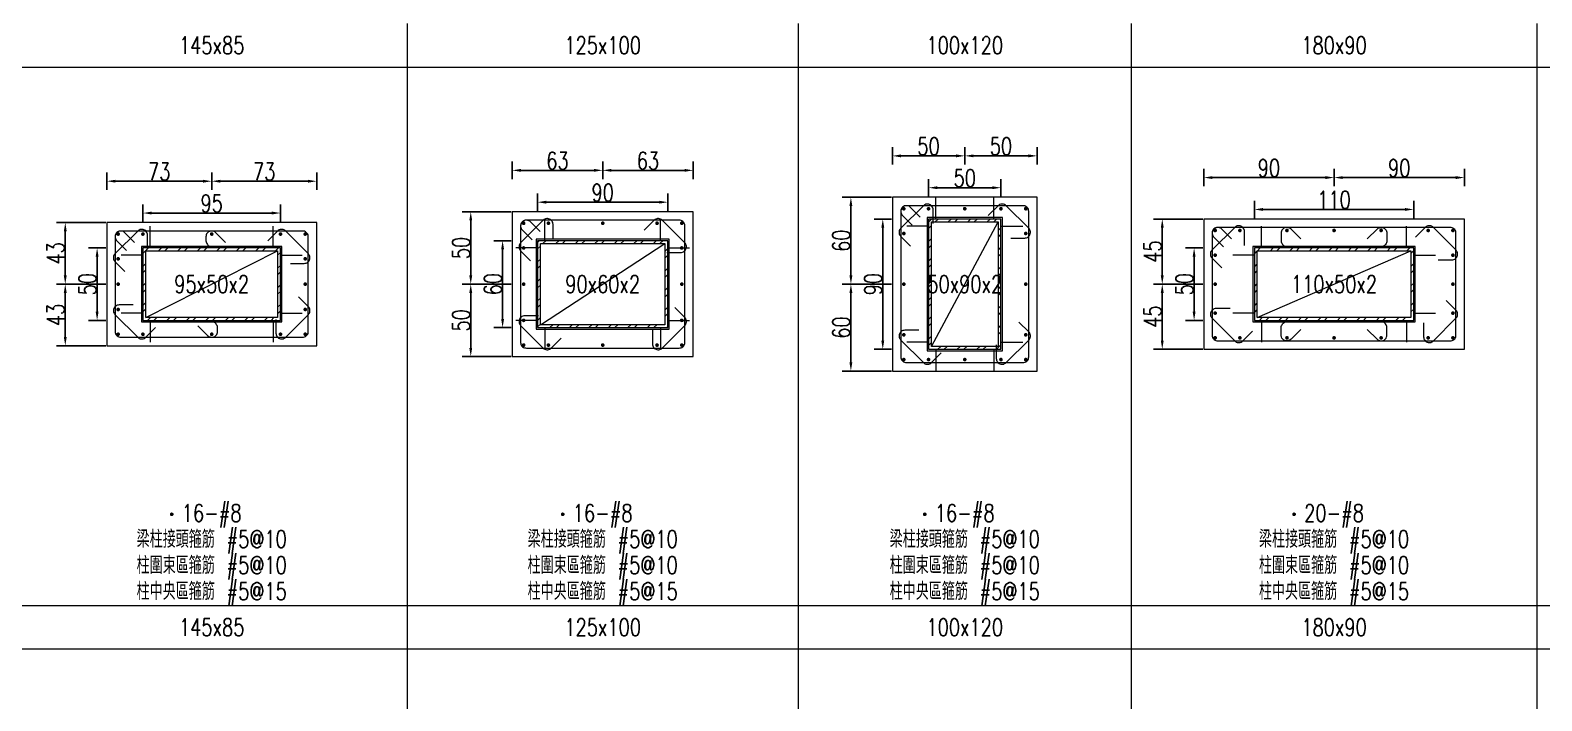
# Model space of a CAD drawing. Header units: millimetres. Extents: x 0 to 3905, y 0 to 8880.
# Drawn here: x 920 to 1963, y 3984 to 4447 of the extents above; entities that cross this region are included whole.
import ezdxf
from ezdxf.enums import TextEntityAlignment as Align

# ---------------------------------------------------------------- set-up
doc = ezdxf.new("R2010")
doc.units = ezdxf.units.MM
doc.layers.get('DEFPOINTS').update_dxf_attribs({"color": 3})
for name, color, linetype in [('Hatch線', 6, 'Continuous'), ('主筋斷面', 2, 'Continuous'), ('文字-主筋根數', 7, 'Continuous'), ('文字-剪力筋 中央區', 7, 'Continuous'), ('文字-剪力筋-BC', 7, 'Continuous'), ('文字-剪力筋-圍束區', 7, 'Continuous'), ('文字-斷面尺寸', 7, 'Continuous'), ('文字-輔助字', 7, 'Continuous'), ('柱斷面線', 4, 'Continuous'), ('標註字', 4, 'Continuous'), ('箍筋線', 1, 'Continuous'), ('網格線', 7, 'Continuous'), ('鋼柱', 11, 'Continuous')]:
    doc.layers.add(name, color=color, linetype=linetype)
doc.styles.add('note', font='txt.shx', dxfattribs={"width": 0.75, "height": 12})
doc.styles.add('txt', font='txt.shx', dxfattribs={"height": 0.2, "bigfont": 'chineset.shx'})
doc.dimstyles.new('RCAD_DIM', dxfattribs={"dimtxt": 12, "dimasz": 6, "dimexe": 6, "dimexo": 0.625, "dimtad": 1, "dimdec": 0, "dimdsep": 46, "dimtxsty": 'note', "dimcen": 2.5, "dimclrd": 256, "dimclre": 256, "dimclrt": 256, "dimadec": 0, "dimazin": 0, "dimtfac": 1, "dimtmove": 0, "dimatfit": 3, "dimfxl": 0, "dimtolj": 1, "dimarcsym": 0})

# ---------------------------------------------------------------- blocks, each defined once
blk = doc.blocks.new('*D606')
at = {"layer": 'DEFPOINTS', "color": 0}
for p in [(1092.5, 4321.125), (997.5, 4314.5), (1092.5, 4314.5)]:
    blk.add_point(p, dxfattribs=at)
at = {"layer": '標註字', "lineweight": -2}
for p, q in [((997.5, 4315.125), (997.5, 4327.125)), ((1003.5, 4321.125), (1086.5, 4321.125)), ((1092.5, 4315.125), (1092.5, 4327.125))]:
    blk.add_line(p, q, dxfattribs=at)
at = {"layer": '標註字'}
for points in [[(1003.5, 4322.125), (1003.5, 4320.125), (997.5, 4321.125)], [(1086.5, 4320.125), (1086.5, 4322.125), (1092.5, 4321.125)]]:
    blk.add_solid(points, dxfattribs=at)
at = {"layer": '標註字', "insert": (1045, 4327.75), "char_height": 12, "attachment_point": 5, "style": 'note'}
blk.add_mtext('\\A1;95', dxfattribs=at)
blk = doc.blocks.new('*D607')
at = {"layer": 'DEFPOINTS', "color": 0}
for p in [(965.875, 4297), (972.5, 4297), (972.5, 4247)]:
    blk.add_point(p, dxfattribs=at)
at = {"layer": '標註字', "lineweight": -2}
for p, q in [((971.875, 4297), (959.875, 4297)), ((965.875, 4253), (965.875, 4291)), ((971.875, 4247), (959.875, 4247))]:
    blk.add_line(p, q, dxfattribs=at)
at = {"layer": '標註字'}
for points in [[(966.875, 4291), (964.875, 4291), (965.875, 4297)], [(964.875, 4253), (966.875, 4253), (965.875, 4247)]]:
    blk.add_solid(points, dxfattribs=at)
at = {"layer": '標註字', "insert": (959.25, 4272), "char_height": 12, "attachment_point": 5, "rotation": 90, "style": 'note'}
blk.add_mtext('\\A1;50', dxfattribs=at)
blk = doc.blocks.new('*D608')
at = {"layer": 'DEFPOINTS', "color": 0}
for p in [(1045, 4343.125), (972.5, 4336.5), (1045, 4336.5)]:
    blk.add_point(p, dxfattribs=at)
at = {"layer": '標註字', "lineweight": -2}
for p, q in [((972.5, 4337.125), (972.5, 4349.125)), ((978.5, 4343.125), (1039, 4343.125)), ((1045, 4337.125), (1045, 4349.125))]:
    blk.add_line(p, q, dxfattribs=at)
at = {"layer": '標註字'}
for points in [[(978.5, 4344.125), (978.5, 4342.125), (972.5, 4343.125)], [(1039, 4342.125), (1039, 4344.125), (1045, 4343.125)]]:
    blk.add_solid(points, dxfattribs=at)
at = {"layer": '標註字', "insert": (1008.75, 4349.75), "char_height": 12, "attachment_point": 5, "style": 'note'}
blk.add_mtext('\\A1;73', dxfattribs=at)
blk = doc.blocks.new('*D609')
at = {"layer": 'DEFPOINTS', "color": 0}
for p in [(1117.5, 4343.125), (1045, 4336.5), (1117.5, 4336.5)]:
    blk.add_point(p, dxfattribs=at)
at = {"layer": '標註字', "lineweight": -2}
for p, q in [((1045, 4337.125), (1045, 4349.125)), ((1051, 4343.125), (1111.5, 4343.125)), ((1117.5, 4337.125), (1117.5, 4349.125))]:
    blk.add_line(p, q, dxfattribs=at)
at = {"layer": '標註字'}
for points in [[(1051, 4344.125), (1051, 4342.125), (1045, 4343.125)], [(1111.5, 4342.125), (1111.5, 4344.125), (1117.5, 4343.125)]]:
    blk.add_solid(points, dxfattribs=at)
at = {"layer": '標註字', "insert": (1081.25, 4349.75), "char_height": 12, "attachment_point": 5, "style": 'note'}
blk.add_mtext('\\A1;73', dxfattribs=at)
blk = doc.blocks.new('*D610')
at = {"layer": 'DEFPOINTS', "color": 0}
for p in [(943.875, 4272), (972.5, 4272), (972.5, 4229.5)]:
    blk.add_point(p, dxfattribs=at)
at = {"layer": '標註字', "lineweight": -2}
for p, q in [((971.875, 4272), (937.875, 4272)), ((943.875, 4235.5), (943.875, 4266)), ((971.875, 4229.5), (937.875, 4229.5))]:
    blk.add_line(p, q, dxfattribs=at)
at = {"layer": '標註字'}
for points in [[(944.875, 4266), (942.875, 4266), (943.875, 4272)], [(942.875, 4235.5), (944.875, 4235.5), (943.875, 4229.5)]]:
    blk.add_solid(points, dxfattribs=at)
at = {"layer": '標註字', "insert": (937.25, 4250.75), "char_height": 12, "attachment_point": 5, "rotation": 90, "style": 'note'}
blk.add_mtext('\\A1;43', dxfattribs=at)
blk = doc.blocks.new('*D611')
at = {"layer": 'DEFPOINTS', "color": 0}
for p in [(943.875, 4314.5), (972.5, 4314.5), (972.5, 4272)]:
    blk.add_point(p, dxfattribs=at)
at = {"layer": '標註字', "lineweight": -2}
for p, q in [((971.875, 4314.5), (937.875, 4314.5)), ((943.875, 4278), (943.875, 4308.5)), ((971.875, 4272), (937.875, 4272))]:
    blk.add_line(p, q, dxfattribs=at)
at = {"layer": '標註字'}
for points in [[(944.875, 4308.5), (942.875, 4308.5), (943.875, 4314.5)], [(942.875, 4278), (944.875, 4278), (943.875, 4272)]]:
    blk.add_solid(points, dxfattribs=at)
at = {"layer": '標註字', "insert": (937.25, 4293.25), "char_height": 12, "attachment_point": 5, "rotation": 90, "style": 'note'}
blk.add_mtext('\\A1;43', dxfattribs=at)
blk = doc.blocks.new('Circle_Filled')
at = {"const_width": 0.5}
blk.add_lwpolyline([(-0.25, 0, 1), (0.25, 0, 1)], format="xyb", close=True, dxfattribs=at)
blk = doc.blocks.new('*D738')
at = {"layer": 'DEFPOINTS', "color": 0}
for p in [(1270, 4322), (1360, 4328.625), (1360, 4322)]:
    blk.add_point(p, dxfattribs=at)
at = {"layer": '標註字', "lineweight": -2}
for p, q in [((1270, 4322.625), (1270, 4334.625)), ((1360, 4322.625), (1360, 4334.625)), ((1276, 4328.625), (1354, 4328.625))]:
    blk.add_line(p, q, dxfattribs=at)
at = {"layer": '標註字'}
for points in [[(1276, 4329.625), (1276, 4327.625), (1270, 4328.625)], [(1354, 4327.625), (1354, 4329.625), (1360, 4328.625)]]:
    blk.add_solid(points, dxfattribs=at)
at = {"layer": '標註字', "insert": (1315, 4335.25), "char_height": 12, "attachment_point": 5, "style": 'note'}
blk.add_mtext('\\A1;90', dxfattribs=at)
blk = doc.blocks.new('*D739')
at = {"layer": 'DEFPOINTS', "color": 0}
for p in [(1245.875, 4302), (1252.5, 4302), (1252.5, 4242)]:
    blk.add_point(p, dxfattribs=at)
at = {"layer": '標註字', "lineweight": -2}
for p, q in [((1251.875, 4302), (1239.875, 4302)), ((1245.875, 4248), (1245.875, 4296)), ((1251.875, 4242), (1239.875, 4242))]:
    blk.add_line(p, q, dxfattribs=at)
at = {"layer": '標註字'}
for points in [[(1246.875, 4296), (1244.875, 4296), (1245.875, 4302)], [(1244.875, 4248), (1246.875, 4248), (1245.875, 4242)]]:
    blk.add_solid(points, dxfattribs=at)
at = {"layer": '標註字', "insert": (1239.25, 4272), "char_height": 12, "attachment_point": 5, "rotation": 90, "style": 'note'}
blk.add_mtext('\\A1;60', dxfattribs=at)
blk = doc.blocks.new('*D740')
at = {"layer": 'DEFPOINTS', "color": 0}
for p in [(1252.5, 4344), (1315, 4350.625), (1315, 4344)]:
    blk.add_point(p, dxfattribs=at)
at = {"layer": '標註字', "lineweight": -2}
for p, q in [((1252.5, 4344.625), (1252.5, 4356.625)), ((1315, 4344.625), (1315, 4356.625)), ((1258.5, 4350.625), (1309, 4350.625))]:
    blk.add_line(p, q, dxfattribs=at)
at = {"layer": '標註字'}
for points in [[(1258.5, 4351.625), (1258.5, 4349.625), (1252.5, 4350.625)], [(1309, 4349.625), (1309, 4351.625), (1315, 4350.625)]]:
    blk.add_solid(points, dxfattribs=at)
at = {"layer": '標註字', "insert": (1283.75, 4357.25), "char_height": 12, "attachment_point": 5, "style": 'note'}
blk.add_mtext('\\A1;63', dxfattribs=at)
blk = doc.blocks.new('*D741')
at = {"layer": 'DEFPOINTS', "color": 0}
for p in [(1315, 4344), (1377.5, 4350.625), (1377.5, 4344)]:
    blk.add_point(p, dxfattribs=at)
at = {"layer": '標註字', "lineweight": -2}
for p, q in [((1315, 4344.625), (1315, 4356.625)), ((1377.5, 4344.625), (1377.5, 4356.625)), ((1321, 4350.625), (1371.5, 4350.625))]:
    blk.add_line(p, q, dxfattribs=at)
at = {"layer": '標註字'}
for points in [[(1321, 4351.625), (1321, 4349.625), (1315, 4350.625)], [(1371.5, 4349.625), (1371.5, 4351.625), (1377.5, 4350.625)]]:
    blk.add_solid(points, dxfattribs=at)
at = {"layer": '標註字', "insert": (1346.25, 4357.25), "char_height": 12, "attachment_point": 5, "style": 'note'}
blk.add_mtext('\\A1;63', dxfattribs=at)
blk = doc.blocks.new('*D742')
at = {"layer": 'DEFPOINTS', "color": 0}
for p in [(1223.875, 4272), (1252.5, 4272), (1252.5, 4222)]:
    blk.add_point(p, dxfattribs=at)
at = {"layer": '標註字', "lineweight": -2}
for p, q in [((1251.875, 4272), (1217.875, 4272)), ((1223.875, 4228), (1223.875, 4266)), ((1251.875, 4222), (1217.875, 4222))]:
    blk.add_line(p, q, dxfattribs=at)
at = {"layer": '標註字'}
for points in [[(1224.875, 4266), (1222.875, 4266), (1223.875, 4272)], [(1222.875, 4228), (1224.875, 4228), (1223.875, 4222)]]:
    blk.add_solid(points, dxfattribs=at)
at = {"layer": '標註字', "insert": (1217.25, 4247), "char_height": 12, "attachment_point": 5, "rotation": 90, "style": 'note'}
blk.add_mtext('\\A1;50', dxfattribs=at)
blk = doc.blocks.new('*D743')
at = {"layer": 'DEFPOINTS', "color": 0}
for p in [(1223.875, 4322), (1252.5, 4322), (1252.5, 4272)]:
    blk.add_point(p, dxfattribs=at)
at = {"layer": '標註字', "lineweight": -2}
for p, q in [((1251.875, 4322), (1217.875, 4322)), ((1223.875, 4278), (1223.875, 4316)), ((1251.875, 4272), (1217.875, 4272))]:
    blk.add_line(p, q, dxfattribs=at)
at = {"layer": '標註字'}
for points in [[(1224.875, 4316), (1222.875, 4316), (1223.875, 4322)], [(1222.875, 4278), (1224.875, 4278), (1223.875, 4272)]]:
    blk.add_solid(points, dxfattribs=at)
at = {"layer": '標註字', "insert": (1217.25, 4297), "char_height": 12, "attachment_point": 5, "rotation": 90, "style": 'note'}
blk.add_mtext('\\A1;50', dxfattribs=at)
blk = doc.blocks.new('*D870')
at = {"layer": 'DEFPOINTS', "color": 0}
for p in [(1540, 4332), (1590, 4338.625), (1590, 4332)]:
    blk.add_point(p, dxfattribs=at)
at = {"layer": '標註字', "lineweight": -2}
for p, q in [((1540, 4332.625), (1540, 4344.625)), ((1590, 4332.625), (1590, 4344.625)), ((1546, 4338.625), (1584, 4338.625))]:
    blk.add_line(p, q, dxfattribs=at)
at = {"layer": '標註字'}
for points in [[(1546, 4339.625), (1546, 4337.625), (1540, 4338.625)], [(1584, 4337.625), (1584, 4339.625), (1590, 4338.625)]]:
    blk.add_solid(points, dxfattribs=at)
at = {"layer": '標註字', "insert": (1565, 4345.25), "char_height": 12, "attachment_point": 5, "style": 'note'}
blk.add_mtext('\\A1;50', dxfattribs=at)
blk = doc.blocks.new('*D871')
at = {"layer": 'DEFPOINTS', "color": 0}
for p in [(1508.375, 4317), (1515, 4317), (1515, 4227)]:
    blk.add_point(p, dxfattribs=at)
at = {"layer": '標註字', "lineweight": -2}
for p, q in [((1514.375, 4317), (1502.375, 4317)), ((1508.375, 4233), (1508.375, 4311)), ((1514.375, 4227), (1502.375, 4227))]:
    blk.add_line(p, q, dxfattribs=at)
at = {"layer": '標註字'}
for points in [[(1509.375, 4311), (1507.375, 4311), (1508.375, 4317)], [(1507.375, 4233), (1509.375, 4233), (1508.375, 4227)]]:
    blk.add_solid(points, dxfattribs=at)
at = {"layer": '標註字', "insert": (1501.75, 4272), "char_height": 12, "attachment_point": 5, "rotation": 90, "style": 'note'}
blk.add_mtext('\\A1;90', dxfattribs=at)
blk = doc.blocks.new('*D872')
at = {"layer": 'DEFPOINTS', "color": 0}
for p in [(1515, 4354), (1565, 4360.625), (1565, 4354)]:
    blk.add_point(p, dxfattribs=at)
at = {"layer": '標註字', "lineweight": -2}
for p, q in [((1515, 4354.625), (1515, 4366.625)), ((1565, 4354.625), (1565, 4366.625)), ((1521, 4360.625), (1559, 4360.625))]:
    blk.add_line(p, q, dxfattribs=at)
at = {"layer": '標註字'}
for points in [[(1521, 4361.625), (1521, 4359.625), (1515, 4360.625)], [(1559, 4359.625), (1559, 4361.625), (1565, 4360.625)]]:
    blk.add_solid(points, dxfattribs=at)
at = {"layer": '標註字', "insert": (1540, 4367.25), "char_height": 12, "attachment_point": 5, "style": 'note'}
blk.add_mtext('\\A1;50', dxfattribs=at)
blk = doc.blocks.new('*D873')
at = {"layer": 'DEFPOINTS', "color": 0}
for p in [(1565, 4354), (1615, 4360.625), (1615, 4354)]:
    blk.add_point(p, dxfattribs=at)
at = {"layer": '標註字', "lineweight": -2}
for p, q in [((1565, 4354.625), (1565, 4366.625)), ((1615, 4354.625), (1615, 4366.625)), ((1571, 4360.625), (1609, 4360.625))]:
    blk.add_line(p, q, dxfattribs=at)
at = {"layer": '標註字'}
for points in [[(1571, 4361.625), (1571, 4359.625), (1565, 4360.625)], [(1609, 4359.625), (1609, 4361.625), (1615, 4360.625)]]:
    blk.add_solid(points, dxfattribs=at)
at = {"layer": '標註字', "insert": (1590, 4367.25), "char_height": 12, "attachment_point": 5, "style": 'note'}
blk.add_mtext('\\A1;50', dxfattribs=at)
blk = doc.blocks.new('*D874')
at = {"layer": 'DEFPOINTS', "color": 0}
for p in [(1486.375, 4272), (1515, 4272), (1515, 4212)]:
    blk.add_point(p, dxfattribs=at)
at = {"layer": '標註字', "lineweight": -2}
for p, q in [((1514.375, 4272), (1480.375, 4272)), ((1486.375, 4218), (1486.375, 4266)), ((1514.375, 4212), (1480.375, 4212))]:
    blk.add_line(p, q, dxfattribs=at)
at = {"layer": '標註字'}
for points in [[(1487.375, 4266), (1485.375, 4266), (1486.375, 4272)], [(1485.375, 4218), (1487.375, 4218), (1486.375, 4212)]]:
    blk.add_solid(points, dxfattribs=at)
at = {"layer": '標註字', "insert": (1479.75, 4242), "char_height": 12, "attachment_point": 5, "rotation": 90, "style": 'note'}
blk.add_mtext('\\A1;60', dxfattribs=at)
blk = doc.blocks.new('*D875')
at = {"layer": 'DEFPOINTS', "color": 0}
for p in [(1486.375, 4332), (1515, 4332), (1515, 4272)]:
    blk.add_point(p, dxfattribs=at)
at = {"layer": '標註字', "lineweight": -2}
for p, q in [((1514.375, 4332), (1480.375, 4332)), ((1486.375, 4278), (1486.375, 4326)), ((1514.375, 4272), (1480.375, 4272))]:
    blk.add_line(p, q, dxfattribs=at)
at = {"layer": '標註字'}
for points in [[(1487.375, 4326), (1485.375, 4326), (1486.375, 4332)], [(1485.375, 4278), (1487.375, 4278), (1486.375, 4272)]]:
    blk.add_solid(points, dxfattribs=at)
at = {"layer": '標註字', "insert": (1479.75, 4302), "char_height": 12, "attachment_point": 5, "rotation": 90, "style": 'note'}
blk.add_mtext('\\A1;60', dxfattribs=at)
blk = doc.blocks.new('*D1002')
at = {"layer": 'DEFPOINTS', "color": 0}
for p in [(1875, 4323.625), (1765, 4317), (1875, 4317)]:
    blk.add_point(p, dxfattribs=at)
at = {"layer": '標註字', "lineweight": -2}
for p, q in [((1765, 4317.625), (1765, 4329.625)), ((1771, 4323.625), (1869, 4323.625)), ((1875, 4317.625), (1875, 4329.625))]:
    blk.add_line(p, q, dxfattribs=at)
at = {"layer": '標註字'}
for points in [[(1771, 4324.625), (1771, 4322.625), (1765, 4323.625)], [(1869, 4322.625), (1869, 4324.625), (1875, 4323.625)]]:
    blk.add_solid(points, dxfattribs=at)
at = {"layer": '標註字', "insert": (1820, 4330.25), "char_height": 12, "attachment_point": 5, "style": 'note'}
blk.add_mtext('\\A1;110', dxfattribs=at)
blk = doc.blocks.new('*D1003')
at = {"layer": 'DEFPOINTS', "color": 0}
for p in [(1723.375, 4297), (1730, 4297), (1730, 4247)]:
    blk.add_point(p, dxfattribs=at)
at = {"layer": '標註字', "lineweight": -2}
for p, q in [((1729.375, 4297), (1717.375, 4297)), ((1723.375, 4253), (1723.375, 4291)), ((1729.375, 4247), (1717.375, 4247))]:
    blk.add_line(p, q, dxfattribs=at)
at = {"layer": '標註字'}
for points in [[(1724.375, 4291), (1722.375, 4291), (1723.375, 4297)], [(1722.375, 4253), (1724.375, 4253), (1723.375, 4247)]]:
    blk.add_solid(points, dxfattribs=at)
at = {"layer": '標註字', "insert": (1716.75, 4272), "char_height": 12, "attachment_point": 5, "rotation": 90, "style": 'note'}
blk.add_mtext('\\A1;50', dxfattribs=at)
blk = doc.blocks.new('*D1004')
at = {"layer": 'DEFPOINTS', "color": 0}
for p in [(1820, 4345.625), (1730, 4339), (1820, 4339)]:
    blk.add_point(p, dxfattribs=at)
at = {"layer": '標註字', "lineweight": -2}
for p, q in [((1730, 4339.625), (1730, 4351.625)), ((1736, 4345.625), (1814, 4345.625)), ((1820, 4339.625), (1820, 4351.625))]:
    blk.add_line(p, q, dxfattribs=at)
at = {"layer": '標註字'}
for points in [[(1736, 4346.625), (1736, 4344.625), (1730, 4345.625)], [(1814, 4344.625), (1814, 4346.625), (1820, 4345.625)]]:
    blk.add_solid(points, dxfattribs=at)
at = {"layer": '標註字', "insert": (1775, 4352.25), "char_height": 12, "attachment_point": 5, "style": 'note'}
blk.add_mtext('\\A1;90', dxfattribs=at)
blk = doc.blocks.new('*D1005')
at = {"layer": 'DEFPOINTS', "color": 0}
for p in [(1910, 4345.625), (1820, 4339), (1910, 4339)]:
    blk.add_point(p, dxfattribs=at)
at = {"layer": '標註字', "lineweight": -2}
for p, q in [((1820, 4339.625), (1820, 4351.625)), ((1826, 4345.625), (1904, 4345.625)), ((1910, 4339.625), (1910, 4351.625))]:
    blk.add_line(p, q, dxfattribs=at)
at = {"layer": '標註字'}
for points in [[(1826, 4346.625), (1826, 4344.625), (1820, 4345.625)], [(1904, 4344.625), (1904, 4346.625), (1910, 4345.625)]]:
    blk.add_solid(points, dxfattribs=at)
at = {"layer": '標註字', "insert": (1865, 4352.25), "char_height": 12, "attachment_point": 5, "style": 'note'}
blk.add_mtext('\\A1;90', dxfattribs=at)
blk = doc.blocks.new('*D1006')
at = {"layer": 'DEFPOINTS', "color": 0}
for p in [(1701.375, 4272), (1730, 4272), (1730, 4227)]:
    blk.add_point(p, dxfattribs=at)
at = {"layer": '標註字', "lineweight": -2}
for p, q in [((1729.375, 4272), (1695.375, 4272)), ((1701.375, 4233), (1701.375, 4266)), ((1729.375, 4227), (1695.375, 4227))]:
    blk.add_line(p, q, dxfattribs=at)
at = {"layer": '標註字'}
for points in [[(1702.375, 4266), (1700.375, 4266), (1701.375, 4272)], [(1700.375, 4233), (1702.375, 4233), (1701.375, 4227)]]:
    blk.add_solid(points, dxfattribs=at)
at = {"layer": '標註字', "insert": (1694.75, 4249.5), "char_height": 12, "attachment_point": 5, "rotation": 90, "style": 'note'}
blk.add_mtext('\\A1;45', dxfattribs=at)
blk = doc.blocks.new('*D1007')
at = {"layer": 'DEFPOINTS', "color": 0}
for p in [(1701.375, 4317), (1730, 4317), (1730, 4272)]:
    blk.add_point(p, dxfattribs=at)
at = {"layer": '標註字', "lineweight": -2}
for p, q in [((1729.375, 4317), (1695.375, 4317)), ((1701.375, 4278), (1701.375, 4311)), ((1729.375, 4272), (1695.375, 4272))]:
    blk.add_line(p, q, dxfattribs=at)
at = {"layer": '標註字'}
for points in [[(1702.375, 4311), (1700.375, 4311), (1701.375, 4317)], [(1700.375, 4278), (1702.375, 4278), (1701.375, 4272)]]:
    blk.add_solid(points, dxfattribs=at)
at = {"layer": '標註字', "insert": (1694.75, 4294.5), "char_height": 12, "attachment_point": 5, "rotation": 90, "style": 'note'}
blk.add_mtext('\\A1;45', dxfattribs=at)

msp = doc.modelspace()

# ---------------------------------------------------------------- hatches: boundary and pattern name
at = {"layer": 'Hatch線'}
h = msp.add_hatch(dxfattribs=at)
h.set_pattern_fill('ANSI32', color=256, style=0)
h.paths.add_polyline_path([(1540, 4227), (1590, 4227), (1590, 4317), (1540, 4317)], flags=17)
h.paths.add_polyline_path([(1542, 4229), (1542, 4315), (1588, 4315), (1588, 4229)])
h = msp.add_hatch(dxfattribs=at)
h.set_pattern_fill('ANSI32', color=256, style=0)
h.paths.add_polyline_path([(1270, 4242), (1360, 4242), (1360, 4302), (1270, 4302)], flags=17)
h.paths.add_polyline_path([(1272, 4244), (1272, 4300), (1358, 4300), (1358, 4244)])
h = msp.add_hatch(dxfattribs=at)
h.set_pattern_fill('ANSI32', color=256, style=0)
h.paths.add_polyline_path([(997.5, 4247), (1092.5, 4247), (1092.5, 4297), (997.5, 4297)], flags=17)
h.paths.add_polyline_path([(999.5, 4249), (999.5, 4295), (1090.5, 4295), (1090.5, 4249)])
h = msp.add_hatch(dxfattribs=at)
h.set_pattern_fill('ANSI32', color=256, style=0)
h.paths.add_polyline_path([(1765, 4247), (1875, 4247), (1875, 4297), (1765, 4297)], flags=17)
h.paths.add_polyline_path([(1767, 4249), (1767, 4295), (1873, 4295), (1873, 4249)])

# ---------------------------------------------------------------- linework, layer by layer
at = {"layer": 'DEFPOINTS', "lineweight": 5}
for points in [[(1545, 4317), (1545, 4332)], [(1585, 4317), (1585, 4332)], [(1002.5, 4297), (1002.5, 4312)], [(1087.5, 4297), (1087.5, 4312)], [(1275, 4302), (1275, 4317)], [(1355, 4302), (1355, 4317)], [(1540, 4312), (1525, 4312)], [(1540, 4226), (1591, 4226), (1591, 4318), (1539, 4318), (1539, 4226), (1540, 4226)], [(1542, 4229), (1588, 4315)], [(1590, 4312), (1605, 4312)], [(1770, 4297), (1770, 4312)], [(1870, 4297), (1870, 4312)], [(1270, 4241), (1361, 4241), (1361, 4303), (1269, 4303), (1269, 4241), (1270, 4241)], [(997.5, 4292), (982.5, 4292)], [(997.5, 4246), (1093.5, 4246), (1093.5, 4298), (996.5, 4298), (996.5, 4246), (997.5, 4246)], [(999.5, 4249), (1090.5, 4295)], [(1092.5, 4292), (1107.5, 4292)], [(1270, 4297), (1255, 4297)], [(1272, 4244), (1358, 4300)], [(1360, 4297), (1375, 4297)], [(1765, 4292), (1750, 4292)], [(1765, 4246), (1876, 4246), (1876, 4298), (1764, 4298), (1764, 4246), (1765, 4246)], [(1767, 4249), (1873, 4295)], [(1875, 4292), (1890, 4292)], [(997.5, 4252), (982.5, 4252)], [(1092.5, 4252), (1107.5, 4252)], [(1765, 4252), (1750, 4252)], [(1875, 4252), (1890, 4252)], [(1002.5, 4247), (1002.5, 4232)], [(1087.5, 4247), (1087.5, 4232)], [(1270, 4247), (1255, 4247)], [(1275, 4242), (1275, 4227)], [(1355, 4242), (1355, 4227)], [(1360, 4247), (1375, 4247)], [(1770, 4247), (1770, 4232)], [(1870, 4247), (1870, 4232)], [(1540, 4232), (1525, 4232)], [(1590, 4232), (1605, 4232)], [(1545, 4227), (1545, 4212)], [(1585, 4227), (1585, 4212)]]:
    msp.add_lwpolyline(points, dxfattribs=at)
at = {"layer": '柱斷面線', "lineweight": 5}
for points in [[(1515, 4212), (1615, 4212), (1615, 4332), (1515, 4332), (1515, 4212)], [(1252.5, 4222), (1377.5, 4222), (1377.5, 4322), (1252.5, 4322), (1252.5, 4222)], [(972.5, 4229.5), (1117.5, 4229.5), (1117.5, 4314.5), (972.5, 4314.5), (972.5, 4229.5)], [(1730, 4227), (1910, 4227), (1910, 4317), (1730, 4317), (1730, 4227)]]:
    msp.add_lwpolyline(points, dxfattribs=at)
at = {"layer": '箍筋線', "lineweight": 5}
for points in [[(1543.2, 4313.8), (1543.2, 4323.4), (1543.1, 4324), (1543, 4324.7), (1542.7, 4325.3), (1542.3, 4325.8), (1541.9, 4326.3), (1541.3, 4326.7), (1540.7, 4327), (1540.1, 4327.2), (1539.4, 4327.3), (1538.8, 4327.3), (1538.1, 4327.2), (1537.5, 4326.9), (1536.9, 4326.6), (1536.4, 4326.2), (1520.8, 4310.6), (1520.4, 4310.1), (1520, 4309.5), (1519.8, 4308.8), (1519.7, 4308.1), (1519.7, 4307.4), (1519.8, 4306.8), (1520, 4306.1), (1520.4, 4305.5), (1520.8, 4305), (1527.6, 4298.2)], [(1534.3, 4318.3), (1527.6, 4325), (1527.1, 4325.5), (1526.5, 4325.8), (1525.9, 4326), (1525.2, 4326.2), (1524.5, 4326.2), (1523.9, 4326.1), (1523.2, 4325.9), (1522.7, 4325.6), (1522.1, 4325.2), (1521.7, 4324.7), (1521.3, 4324.2), (1521, 4323.5), (1520.9, 4322.9), (1520.8, 4322.2), (1520.8, 4221.8), (1520.9, 4221.1), (1521, 4220.4), (1521.3, 4219.8), (1521.7, 4219.2), (1522.2, 4218.7), (1522.8, 4218.3), (1523.4, 4218), (1524.1, 4217.9), (1524.8, 4217.8), (1605.2, 4217.8), (1605.9, 4217.9), (1606.6, 4218), (1607.2, 4218.3), (1607.8, 4218.7), (1608.3, 4219.2), (1608.7, 4219.8), (1609, 4220.4), (1609.1, 4221.1), (1609.2, 4221.8), (1609.2, 4322.2), (1609.1, 4322.9), (1609, 4323.6), (1608.7, 4324.2), (1608.3, 4324.8), (1607.8, 4325.3), (1607.2, 4325.7), (1606.6, 4326), (1605.9, 4326.1), (1605.2, 4326.2), (1524.8, 4326.2), (1524.1, 4326.1), (1523.5, 4326), (1522.8, 4325.7), (1522.3, 4325.3), (1521.8, 4324.9), (1521.4, 4324.3), (1521.1, 4323.8), (1520.9, 4323.1), (1520.8, 4322.5), (1520.8, 4321.8), (1521, 4321.1), (1521.2, 4320.5), (1521.5, 4319.9), (1522, 4319.4), (1528.7, 4312.7)], [(1596.8, 4303.8), (1606.4, 4303.8), (1607, 4303.9), (1607.7, 4304), (1608.3, 4304.3), (1608.8, 4304.7), (1609.3, 4305.1), (1609.7, 4305.7), (1610, 4306.3), (1610.2, 4306.9), (1610.3, 4307.6), (1610.3, 4308.2), (1610.2, 4308.9), (1609.9, 4309.5), (1609.6, 4310.1), (1609.2, 4310.6), (1593.6, 4326.2), (1593.1, 4326.6), (1592.5, 4327), (1591.8, 4327.2), (1591.1, 4327.3), (1590.4, 4327.3), (1589.8, 4327.2), (1589.1, 4327), (1588.5, 4326.6), (1588, 4326.2), (1581.2, 4319.4)], [(1280.7, 4303.8), (1280.7, 4313.4), (1280.6, 4314), (1280.5, 4314.7), (1280.2, 4315.3), (1279.8, 4315.8), (1279.4, 4316.3), (1278.8, 4316.7), (1278.2, 4317), (1277.6, 4317.2), (1276.9, 4317.3), (1276.3, 4317.3), (1275.6, 4317.2), (1275, 4316.9), (1274.4, 4316.6), (1273.9, 4316.2), (1258.3, 4300.6), (1257.9, 4300.1), (1257.5, 4299.5), (1257.3, 4298.8), (1257.2, 4298.1), (1257.2, 4297.4), (1257.3, 4296.8), (1257.5, 4296.1), (1257.9, 4295.5), (1258.3, 4295), (1265.1, 4288.2)], [(1271.8, 4308.3), (1265.1, 4315), (1264.6, 4315.5), (1264, 4315.8), (1263.4, 4316), (1262.7, 4316.2), (1262, 4316.2), (1261.4, 4316.1), (1260.7, 4315.9), (1260.2, 4315.6), (1259.6, 4315.2), (1259.2, 4314.7), (1258.8, 4314.2), (1258.5, 4313.5), (1258.4, 4312.9), (1258.3, 4312.2), (1258.3, 4231.8), (1258.4, 4231.1), (1258.5, 4230.4), (1258.8, 4229.8), (1259.2, 4229.2), (1259.7, 4228.7), (1260.3, 4228.3), (1260.9, 4228), (1261.6, 4227.9), (1262.3, 4227.8), (1367.7, 4227.8), (1368.4, 4227.9), (1369.1, 4228), (1369.7, 4228.3), (1370.3, 4228.7), (1370.8, 4229.2), (1371.2, 4229.8), (1371.5, 4230.4), (1371.6, 4231.1), (1371.7, 4231.8), (1371.7, 4312.2), (1371.6, 4312.9), (1371.5, 4313.6), (1371.2, 4314.2), (1370.8, 4314.8), (1370.3, 4315.3), (1369.7, 4315.7), (1369.1, 4316), (1368.4, 4316.1), (1367.7, 4316.2), (1262.3, 4316.2), (1261.6, 4316.1), (1261, 4316), (1260.3, 4315.7), (1259.8, 4315.3), (1259.3, 4314.9), (1258.9, 4314.3), (1258.6, 4313.8), (1258.4, 4313.1), (1258.3, 4312.5), (1258.3, 4311.8), (1258.5, 4311.1), (1258.7, 4310.5), (1259, 4309.9), (1259.5, 4309.4), (1266.2, 4302.7)], [(1359.3, 4293.8), (1368.9, 4293.8), (1369.5, 4293.9), (1370.2, 4294), (1370.8, 4294.3), (1371.3, 4294.7), (1371.8, 4295.1), (1372.2, 4295.7), (1372.5, 4296.3), (1372.7, 4296.9), (1372.8, 4297.6), (1372.8, 4298.2), (1372.7, 4298.9), (1372.4, 4299.5), (1372.1, 4300.1), (1371.7, 4300.6), (1356.1, 4316.2), (1355.6, 4316.6), (1355, 4317), (1354.3, 4317.2), (1353.6, 4317.3), (1352.9, 4317.3), (1352.3, 4317.2), (1351.6, 4317), (1351, 4316.6), (1350.5, 4316.2), (1343.7, 4309.4)], [(1758.2, 4298.8), (1758.2, 4308.4), (1758.1, 4309), (1758, 4309.7), (1757.7, 4310.3), (1757.3, 4310.8), (1756.9, 4311.3), (1756.3, 4311.7), (1755.7, 4312), (1755.1, 4312.2), (1754.4, 4312.3), (1753.8, 4312.3), (1753.1, 4312.2), (1752.5, 4311.9), (1751.9, 4311.6), (1751.4, 4311.2), (1735.8, 4295.6), (1735.4, 4295.1), (1735, 4294.5), (1734.8, 4293.8), (1734.7, 4293.1), (1734.7, 4292.4), (1734.8, 4291.8), (1735, 4291.1), (1735.4, 4290.5), (1735.8, 4290), (1742.6, 4283.2)], [(1749.3, 4303.3), (1742.6, 4310), (1742.1, 4310.5), (1741.5, 4310.8), (1740.9, 4311), (1740.2, 4311.2), (1739.5, 4311.2), (1738.9, 4311.1), (1738.2, 4310.9), (1737.7, 4310.6), (1737.1, 4310.2), (1736.7, 4309.7), (1736.3, 4309.2), (1736, 4308.5), (1735.9, 4307.9), (1735.8, 4307.2), (1735.8, 4236.8), (1735.9, 4236.1), (1736, 4235.4), (1736.3, 4234.8), (1736.7, 4234.2), (1737.2, 4233.7), (1737.8, 4233.3), (1738.4, 4233), (1739.1, 4232.9), (1739.8, 4232.8), (1900.2, 4232.8), (1900.9, 4232.9), (1901.6, 4233), (1902.2, 4233.3), (1902.8, 4233.7), (1903.3, 4234.2), (1903.7, 4234.8), (1904, 4235.4), (1904.1, 4236.1), (1904.2, 4236.8), (1904.2, 4307.2), (1904.1, 4307.9), (1904, 4308.6), (1903.7, 4309.2), (1903.3, 4309.8), (1902.8, 4310.3), (1902.2, 4310.7), (1901.6, 4311), (1900.9, 4311.1), (1900.2, 4311.2), (1739.8, 4311.2), (1739.1, 4311.1), (1738.5, 4311), (1737.8, 4310.7), (1737.3, 4310.3), (1736.8, 4309.9), (1736.4, 4309.3), (1736.1, 4308.8), (1735.9, 4308.1), (1735.8, 4307.5), (1735.8, 4306.8), (1736, 4306.1), (1736.2, 4305.5), (1736.5, 4304.9), (1737, 4304.4), (1743.7, 4297.7)], [(1797.1, 4303.3), (1790.3, 4310), (1789.8, 4310.5), (1789.2, 4310.8), (1788.6, 4311), (1787.9, 4311.2), (1787.3, 4311.2), (1786.6, 4311.1), (1786, 4310.9), (1785.4, 4310.6), (1784.9, 4310.2), (1784.4, 4309.7), (1784, 4309.2), (1783.7, 4308.5), (1783.6, 4307.9), (1783.5, 4307.2), (1783.5, 4302), (1783.6, 4301.3), (1783.8, 4300.6), (1784.1, 4300), (1784.5, 4299.4), (1784.9, 4298.9), (1785.5, 4298.5), (1786.1, 4298.2), (1786.8, 4298.1), (1787.5, 4298), (1797, 4298)], [(1842.9, 4303.3), (1849.7, 4310), (1850.2, 4310.5), (1850.8, 4310.8), (1851.4, 4311), (1852.1, 4311.2), (1852.7, 4311.2), (1853.4, 4311.1), (1854, 4310.9), (1854.6, 4310.6), (1855.1, 4310.2), (1855.6, 4309.7), (1856, 4309.2), (1856.3, 4308.5), (1856.4, 4307.9), (1856.5, 4307.2), (1856.5, 4302), (1856.4, 4301.3), (1856.2, 4300.6), (1855.9, 4300), (1855.5, 4299.4), (1855.1, 4298.9), (1854.5, 4298.5), (1853.9, 4298.2), (1853.2, 4298.1), (1852.5, 4298), (1843, 4298)], [(1891.8, 4288.8), (1901.4, 4288.8), (1902, 4288.9), (1902.7, 4289), (1903.3, 4289.3), (1903.8, 4289.7), (1904.3, 4290.1), (1904.7, 4290.7), (1905, 4291.3), (1905.2, 4291.9), (1905.3, 4292.6), (1905.3, 4293.2), (1905.2, 4293.9), (1904.9, 4294.5), (1904.6, 4295.1), (1904.2, 4295.6), (1888.6, 4311.2), (1888.1, 4311.6), (1887.5, 4312), (1886.8, 4312.2), (1886.1, 4312.3), (1885.4, 4312.3), (1884.8, 4312.2), (1884.1, 4312), (1883.5, 4311.6), (1883, 4311.2), (1876.2, 4304.4)], [(1000.7, 4296.3), (1000.7, 4305.9), (1000.6, 4306.5), (1000.5, 4307.2), (1000.2, 4307.8), (999.8, 4308.3), (999.4, 4308.8), (998.8, 4309.2), (998.2, 4309.5), (997.6, 4309.7), (996.9, 4309.8), (996.3, 4309.8), (995.6, 4309.7), (995, 4309.4), (994.4, 4309.1), (993.9, 4308.7), (978.3, 4293.1), (977.9, 4292.6), (977.5, 4292), (977.3, 4291.3), (977.2, 4290.6), (977.2, 4289.9), (977.3, 4289.3), (977.5, 4288.6), (977.9, 4288), (978.3, 4287.5), (985.1, 4280.7)], [(991.8, 4300.8), (985.1, 4307.5), (984.6, 4308), (984, 4308.3), (983.4, 4308.5), (982.7, 4308.7), (982, 4308.7), (981.4, 4308.6), (980.7, 4308.4), (980.2, 4308.1), (979.6, 4307.7), (979.2, 4307.2), (978.8, 4306.7), (978.5, 4306), (978.4, 4305.4), (978.3, 4304.7), (978.3, 4239.3), (978.4, 4238.6), (978.5, 4237.9), (978.8, 4237.3), (979.2, 4236.7), (979.7, 4236.2), (980.3, 4235.8), (980.9, 4235.5), (981.6, 4235.4), (982.3, 4235.3), (1107.7, 4235.3), (1108.4, 4235.4), (1109.1, 4235.5), (1109.7, 4235.8), (1110.3, 4236.2), (1110.8, 4236.7), (1111.2, 4237.3), (1111.5, 4237.9), (1111.6, 4238.6), (1111.7, 4239.3), (1111.7, 4304.7), (1111.6, 4305.4), (1111.5, 4306.1), (1111.2, 4306.7), (1110.8, 4307.3), (1110.3, 4307.8), (1109.7, 4308.2), (1109.1, 4308.5), (1108.4, 4308.6), (1107.7, 4308.7), (982.3, 4308.7), (981.6, 4308.6), (981, 4308.5), (980.3, 4308.2), (979.8, 4307.8), (979.3, 4307.4), (978.9, 4306.8), (978.6, 4306.3), (978.4, 4305.6), (978.3, 4305), (978.3, 4304.3), (978.5, 4303.6), (978.7, 4303), (979, 4302.4), (979.5, 4301.9), (986.2, 4295.2)], [(1054.6, 4300.8), (1047.8, 4307.5), (1047.3, 4308), (1046.7, 4308.3), (1046.1, 4308.5), (1045.4, 4308.7), (1044.8, 4308.7), (1044.1, 4308.6), (1043.5, 4308.4), (1042.9, 4308.1), (1042.4, 4307.7), (1041.9, 4307.2), (1041.5, 4306.7), (1041.2, 4306), (1041.1, 4305.4), (1041, 4304.7), (1041, 4302), (1041.1, 4301.3), (1041.3, 4300.6), (1041.6, 4300), (1042, 4299.4), (1042.4, 4298.9), (1043, 4298.5), (1043.6, 4298.2), (1044.3, 4298.1), (1045, 4298), (1054.5, 4298)], [(1099.3, 4286.3), (1108.9, 4286.3), (1109.5, 4286.4), (1110.2, 4286.5), (1110.8, 4286.8), (1111.3, 4287.2), (1111.8, 4287.6), (1112.2, 4288.2), (1112.5, 4288.8), (1112.7, 4289.4), (1112.8, 4290.1), (1112.8, 4290.7), (1112.7, 4291.4), (1112.4, 4292), (1112.1, 4292.6), (1111.7, 4293.1), (1096.1, 4308.7), (1095.6, 4309.1), (1095, 4309.5), (1094.3, 4309.7), (1093.6, 4309.8), (1092.9, 4309.8), (1092.3, 4309.7), (1091.6, 4309.5), (1091, 4309.1), (1090.5, 4308.7), (1083.7, 4301.9)], [(1089.3, 4247.7), (1089.3, 4238.1), (1089.4, 4237.5), (1089.5, 4236.8), (1089.8, 4236.2), (1090.2, 4235.7), (1090.6, 4235.2), (1091.2, 4234.8), (1091.8, 4234.5), (1092.4, 4234.3), (1093.1, 4234.2), (1093.7, 4234.2), (1094.4, 4234.3), (1095, 4234.6), (1095.6, 4234.9), (1096.1, 4235.3), (1111.7, 4250.9), (1112.1, 4251.4), (1112.5, 4252), (1112.7, 4252.7), (1112.8, 4253.4), (1112.8, 4254.1), (1112.7, 4254.7), (1112.5, 4255.4), (1112.1, 4256), (1111.7, 4256.5), (1104.9, 4263.3)], [(1881.8, 4245.2), (1881.8, 4235.6), (1881.9, 4235), (1882, 4234.3), (1882.3, 4233.7), (1882.7, 4233.2), (1883.1, 4232.7), (1883.7, 4232.3), (1884.3, 4232), (1884.9, 4231.8), (1885.6, 4231.7), (1886.2, 4231.7), (1886.9, 4231.8), (1887.5, 4232.1), (1888.1, 4232.4), (1888.6, 4232.8), (1904.2, 4248.4), (1904.6, 4248.9), (1905, 4249.5), (1905.2, 4250.2), (1905.3, 4250.9), (1905.3, 4251.6), (1905.2, 4252.2), (1905, 4252.9), (1904.6, 4253.5), (1904.2, 4254), (1897.4, 4260.8)], [(990.7, 4257.7), (981.1, 4257.7), (980.5, 4257.6), (979.8, 4257.5), (979.2, 4257.2), (978.7, 4256.8), (978.2, 4256.4), (977.8, 4255.8), (977.5, 4255.2), (977.3, 4254.6), (977.2, 4253.9), (977.2, 4253.3), (977.3, 4252.6), (977.6, 4252), (977.9, 4251.4), (978.3, 4250.9), (993.9, 4235.3), (994.4, 4234.9), (995, 4234.5), (995.7, 4234.3), (996.4, 4234.2), (997.1, 4234.2), (997.7, 4234.3), (998.4, 4234.5), (999, 4234.9), (999.5, 4235.3), (1006.3, 4242.1)], [(1270.7, 4250.2), (1261.1, 4250.2), (1260.5, 4250.1), (1259.8, 4250), (1259.2, 4249.7), (1258.7, 4249.3), (1258.2, 4248.9), (1257.8, 4248.3), (1257.5, 4247.7), (1257.3, 4247.1), (1257.2, 4246.4), (1257.2, 4245.8), (1257.3, 4245.1), (1257.6, 4244.5), (1257.9, 4243.9), (1258.3, 4243.4), (1273.9, 4227.8), (1274.4, 4227.4), (1275, 4227), (1275.7, 4226.8), (1276.4, 4226.7), (1277.1, 4226.7), (1277.7, 4226.8), (1278.4, 4227), (1279, 4227.4), (1279.5, 4227.8), (1286.3, 4234.6)], [(1349.3, 4240.2), (1349.3, 4230.6), (1349.4, 4230), (1349.5, 4229.3), (1349.8, 4228.7), (1350.2, 4228.2), (1350.6, 4227.7), (1351.2, 4227.3), (1351.8, 4227), (1352.4, 4226.8), (1353.1, 4226.7), (1353.7, 4226.7), (1354.4, 4226.8), (1355, 4227.1), (1355.6, 4227.4), (1356.1, 4227.8), (1371.7, 4243.4), (1372.1, 4243.9), (1372.5, 4244.5), (1372.7, 4245.2), (1372.8, 4245.9), (1372.8, 4246.6), (1372.7, 4247.2), (1372.5, 4247.9), (1372.1, 4248.5), (1371.7, 4249), (1364.9, 4255.8)], [(1748.2, 4255.2), (1738.6, 4255.2), (1738, 4255.1), (1737.3, 4255), (1736.7, 4254.7), (1736.2, 4254.3), (1735.7, 4253.9), (1735.3, 4253.3), (1735, 4252.7), (1734.8, 4252.1), (1734.7, 4251.4), (1734.7, 4250.8), (1734.8, 4250.1), (1735.1, 4249.5), (1735.4, 4248.9), (1735.8, 4248.4), (1751.4, 4232.8), (1751.9, 4232.4), (1752.5, 4232), (1753.2, 4231.8), (1753.9, 4231.7), (1754.6, 4231.7), (1755.2, 4231.8), (1755.9, 4232), (1756.5, 4232.4), (1757, 4232.8), (1763.8, 4239.6)], [(1035.4, 4243.2), (1042.2, 4236.5), (1042.7, 4236), (1043.3, 4235.7), (1043.9, 4235.5), (1044.6, 4235.3), (1045.2, 4235.3), (1045.9, 4235.4), (1046.5, 4235.6), (1047.1, 4235.9), (1047.6, 4236.3), (1048.1, 4236.8), (1048.5, 4237.3), (1048.8, 4238), (1048.9, 4238.6), (1049, 4239.3), (1049, 4242), (1048.9, 4242.7), (1048.7, 4243.4), (1048.4, 4244), (1048, 4244.6), (1047.6, 4245.1), (1047, 4245.5), (1046.4, 4245.8), (1045.7, 4245.9), (1045, 4246), (1035.5, 4246)], [(1533.2, 4240.2), (1523.6, 4240.2), (1523, 4240.1), (1522.3, 4240), (1521.7, 4239.7), (1521.2, 4239.3), (1520.7, 4238.9), (1520.3, 4238.3), (1520, 4237.7), (1519.8, 4237.1), (1519.7, 4236.4), (1519.7, 4235.8), (1519.8, 4235.1), (1520.1, 4234.5), (1520.4, 4233.9), (1520.8, 4233.4), (1536.4, 4217.8), (1536.9, 4217.4), (1537.5, 4217), (1538.2, 4216.8), (1538.9, 4216.7), (1539.6, 4216.7), (1540.2, 4216.8), (1540.9, 4217), (1541.5, 4217.4), (1542, 4217.8), (1548.8, 4224.6)], [(1586.8, 4230.2), (1586.8, 4220.6), (1586.9, 4220), (1587, 4219.3), (1587.3, 4218.7), (1587.7, 4218.2), (1588.1, 4217.7), (1588.7, 4217.3), (1589.3, 4217), (1589.9, 4216.8), (1590.6, 4216.7), (1591.2, 4216.7), (1591.9, 4216.8), (1592.5, 4217.1), (1593.1, 4217.4), (1593.6, 4217.8), (1609.2, 4233.4), (1609.6, 4233.9), (1610, 4234.5), (1610.2, 4235.2), (1610.3, 4235.9), (1610.3, 4236.6), (1610.2, 4237.2), (1610, 4237.9), (1609.6, 4238.5), (1609.2, 4239), (1602.4, 4245.8)], [(1797.1, 4240.7), (1790.3, 4234), (1789.8, 4233.5), (1789.2, 4233.2), (1788.6, 4233), (1787.9, 4232.8), (1787.3, 4232.8), (1786.6, 4232.9), (1786, 4233.1), (1785.4, 4233.4), (1784.9, 4233.8), (1784.4, 4234.3), (1784, 4234.8), (1783.7, 4235.5), (1783.6, 4236.1), (1783.5, 4236.8), (1783.5, 4242), (1783.6, 4242.7), (1783.8, 4243.4), (1784.1, 4244), (1784.5, 4244.6), (1784.9, 4245.1), (1785.5, 4245.5), (1786.1, 4245.8), (1786.8, 4245.9), (1787.5, 4246), (1797, 4246)], [(1842.9, 4240.7), (1849.7, 4234), (1850.2, 4233.5), (1850.8, 4233.2), (1851.4, 4233), (1852.1, 4232.8), (1852.7, 4232.8), (1853.4, 4232.9), (1854, 4233.1), (1854.6, 4233.4), (1855.1, 4233.8), (1855.6, 4234.3), (1856, 4234.8), (1856.3, 4235.5), (1856.4, 4236.1), (1856.5, 4236.8), (1856.5, 4242), (1856.4, 4242.7), (1856.2, 4243.4), (1855.9, 4244), (1855.5, 4244.6), (1855.1, 4245.1), (1854.5, 4245.5), (1853.9, 4245.8), (1853.2, 4245.9), (1852.5, 4246), (1843, 4246)]]:
    msp.add_lwpolyline(points, dxfattribs=at)
at = {"layer": '網格線', "lineweight": 5}
for points in [[(1180, 4452), (1180, 4422)], [(1450, 4452), (1450, 4422)], [(1680, 4452), (1680, 4422)], [(1960, 4452), (1960, 4422)], [(910, 4422), (1180, 4422)], [(1180, 4422), (1450, 4422)], [(1180, 4422), (1180, 4050)], [(1450, 4422), (1680, 4422)], [(1450, 4422), (1450, 4050)], [(1680, 4422), (1960, 4422)], [(1680, 4422), (1680, 4050)], [(1960, 4422), (2220, 4422)], [(1960, 4422), (1960, 4050)], [(910, 4050), (1180, 4050)], [(1180, 4050), (1450, 4050)], [(1180, 4050), (1180, 4020)], [(1450, 4050), (1680, 4050)], [(1450, 4050), (1450, 4020)], [(1680, 4050), (1960, 4050)], [(1680, 4050), (1680, 4020)], [(1960, 4050), (2220, 4050)], [(1960, 4050), (1960, 4020)], [(910, 4020), (1180, 4020)], [(1180, 4020), (1450, 4020)], [(1180, 4020), (1180, 3648)], [(1450, 4020), (1680, 4020)], [(1450, 4020), (1450, 3648)], [(1680, 4020), (1960, 4020)], [(1680, 4020), (1680, 3648)], [(1960, 4020), (2220, 4020)], [(1960, 4020), (1960, 3648)]]:
    msp.add_lwpolyline(points, dxfattribs=at)
at = {"layer": '鋼柱', "lineweight": 5}
for points in [[(1540, 4227), (1590, 4227), (1590, 4317), (1540, 4317), (1540, 4227)], [(1542, 4229), (1542, 4315), (1588, 4315), (1588, 4229), (1542, 4229)], [(1270, 4242), (1360, 4242), (1360, 4302), (1270, 4302), (1270, 4242)], [(997.5, 4247), (1092.5, 4247), (1092.5, 4297), (997.5, 4297), (997.5, 4247)], [(999.5, 4249), (999.5, 4295), (1090.5, 4295), (1090.5, 4249), (999.5, 4249)], [(1272, 4244), (1272, 4300), (1358, 4300), (1358, 4244), (1272, 4244)], [(1765, 4247), (1875, 4247), (1875, 4297), (1765, 4297), (1765, 4247)], [(1767, 4249), (1767, 4295), (1873, 4295), (1873, 4249), (1767, 4249)]]:
    msp.add_lwpolyline(points, dxfattribs=at)

# ---------------------------------------------------------------- block references
at = {"layer": '主筋斷面', "lineweight": 5, "xscale": 2.539999961853027, "yscale": 2.539999961853027}
for p in [(1522.9, 4324.1), (1540, 4324.1), (1565, 4324.1), (1590, 4324.1), (1607.1, 4324.1), (1260.4, 4314.1), (1277.5, 4314.1), (1315, 4314.1), (1352.5, 4314.1), (1369.6, 4314.1), (980.4, 4306.6), (997.5, 4306.6), (1045, 4306.6), (1092.5, 4306.6), (1109.6, 4306.6), (1522.9, 4307), (1607.1, 4307), (1737.9, 4309.1), (1755, 4309.1), (1787.5, 4309.1), (1820, 4309.1), (1852.5, 4309.1), (1885, 4309.1), (1902.1, 4309.1), (980.4, 4289.5), (1109.6, 4289.5), (1260.4, 4297), (1369.6, 4297), (1737.9, 4292), (1902.1, 4292), (980.4, 4272), (1109.6, 4272), (1260.4, 4272), (1369.6, 4272), (1522.9, 4272), (1607.1, 4272), (1737.9, 4272), (1902.1, 4272), (980.4, 4254.5), (1109.6, 4254.5), (1260.4, 4247), (1369.6, 4247), (1737.9, 4252), (1902.1, 4252), (980.4, 4237.4), (997.5, 4237.4), (1045, 4237.4), (1092.5, 4237.4), (1109.6, 4237.4), (1522.9, 4237), (1607.1, 4237), (1260.4, 4229.9), (1277.5, 4229.9), (1315, 4229.9), (1352.5, 4229.9), (1369.6, 4229.9), (1737.9, 4234.9), (1755, 4234.9), (1787.5, 4234.9), (1820, 4234.9), (1852.5, 4234.9), (1885, 4234.9), (1902.1, 4234.9), (1522.9, 4219.9), (1540, 4219.9), (1565, 4219.9), (1590, 4219.9), (1607.1, 4219.9), (1017.4, 4113), (1287.4, 4113), (1537.4, 4113), (1792.4, 4113)]:
    msp.add_blockref('Circle_Filled', p, dxfattribs=at)

# ---------------------------------------------------------------- texts
at = {"layer": '文字-主筋根數', "style": 'txt', "width": 0.75}
for s, p in [('16-#8', (1045, 4113)), ('16-#8', (1315, 4113)), ('16-#8', (1565, 4113)), ('20-#8', (1820, 4113))]:
    msp.add_text(s, height=12, dxfattribs=at).set_placement(p, align=Align.MIDDLE)
at = {"layer": '文字-剪力筋 中央區', "style": 'txt', "width": 0.75}
for p in [(1045, 4059), (1315, 4059), (1565, 4059), (1820, 4059)]:
    msp.add_text('柱中央區箍筋 #5@15', height=12, dxfattribs=at).set_placement(p, align=Align.MIDDLE)
at = {"layer": '文字-剪力筋-BC', "style": 'txt', "width": 0.75}
for p in [(1045, 4095), (1315, 4095), (1565, 4095), (1820, 4095)]:
    msp.add_text('梁柱接頭箍筋 #5@10', height=12, dxfattribs=at).set_placement(p, align=Align.MIDDLE)
at = {"layer": '文字-剪力筋-圍束區', "style": 'txt', "width": 0.75}
for p in [(1045, 4077), (1315, 4077), (1565, 4077), (1820, 4077)]:
    msp.add_text('柱圍束區箍筋 #5@10', height=12, dxfattribs=at).set_placement(p, align=Align.MIDDLE)
at = {"layer": '文字-斷面尺寸', "style": 'txt', "width": 0.75}
for s, p in [('145x85', (1045, 4437)), ('125x100', (1315, 4437)), ('100x120', (1565, 4437)), ('180x90', (1820, 4437)), ('145x85', (1045, 4035)), ('125x100', (1315, 4035)), ('100x120', (1565, 4035)), ('180x90', (1820, 4035))]:
    msp.add_text(s, height=12, dxfattribs=at).set_placement(p, align=Align.MIDDLE)
at = {"layer": '文字-輔助字', "style": 'txt', "width": 0.75}
for s, p in [('95x50x2', (1045, 4272)), ('90x60x2', (1315, 4272)), ('50x90x2', (1565, 4272)), ('110x50x2', (1820, 4272))]:
    msp.add_text(s, height=12, dxfattribs=at).set_placement(p, align=Align.MIDDLE)

# ---------------------------------------------------------------- dimensions: what is measured, and where the dimension line sits
at = {"layer": '標註字'}
for base, p1, p2, picture, middle in [((1565, 4360.6), (1515, 4354), (1565, 4354), '*D872', (1540, 4367.2)), ((1615, 4360.6), (1565, 4354), (1615, 4354), '*D873', (1590, 4367.2)), ((1315, 4350.625), (1252.5, 4344), (1315, 4344), '*D740', (1283.75, 4357.25)), ((1377.5, 4350.625), (1315, 4344), (1377.5, 4344), '*D741', (1346.25, 4357.25)), ((1045, 4343.125), (972.5, 4336.5), (1045, 4336.5), '*D608', (1008.75, 4349.75)), ((1117.5, 4343.125), (1045, 4336.5), (1117.5, 4336.5), '*D609', (1081.25, 4349.75)), ((1590, 4338.6), (1540, 4332), (1590, 4332), '*D870', (1565, 4345.2)), ((1820, 4345.6), (1730, 4339), (1820, 4339), '*D1004', (1775, 4352.2)), ((1910, 4345.6), (1820, 4339), (1910, 4339), '*D1005', (1865, 4352.2)), ((1360, 4328.6), (1270, 4322), (1360, 4322), '*D738', (1315, 4335.2)), ((1092.5, 4321.1), (997.5, 4314.5), (1092.5, 4314.5), '*D606', (1045, 4327.8)), ((1875, 4323.6), (1765, 4317), (1875, 4317), '*D1002', (1820, 4330.2))]:
    dim = msp.add_linear_dim(base=base, p1=p1, p2=p2, dimstyle='RCAD_DIM', dxfattribs=at)
    dim.commit()
    dim.dimension.update_dxf_attribs({"geometry": picture, "text_midpoint": middle})
for base, p1, p2, picture, middle in [((1486.4, 4332), (1515, 4272), (1515, 4332), '*D875', (1479.8, 4302)), ((1223.9, 4322), (1252.5, 4272), (1252.5, 4322), '*D743', (1217.2, 4297)), ((943.875, 4314.5), (972.5, 4272), (972.5, 4314.5), '*D611', (937.25, 4293.25)), ((1508.4, 4317), (1515, 4227), (1515, 4317), '*D871', (1501.8, 4272)), ((1701.4, 4317), (1730, 4272), (1730, 4317), '*D1007', (1694.8, 4294.5)), ((1245.9, 4302), (1252.5, 4242), (1252.5, 4302), '*D739', (1239.2, 4272)), ((965.9, 4297), (972.5, 4247), (972.5, 4297), '*D607', (959.2, 4272)), ((1723.4, 4297), (1730, 4247), (1730, 4297), '*D1003', (1716.8, 4272)), ((943.875, 4272), (972.5, 4229.5), (972.5, 4272), '*D610', (937.25, 4250.75)), ((1223.9, 4272), (1252.5, 4222), (1252.5, 4272), '*D742', (1217.2, 4247)), ((1486.4, 4272), (1515, 4212), (1515, 4272), '*D874', (1479.8, 4242)), ((1701.4, 4272), (1730, 4227), (1730, 4272), '*D1006', (1694.8, 4249.5))]:
    dim = msp.add_linear_dim(base=base, p1=p1, p2=p2, angle=90, dimstyle='RCAD_DIM', dxfattribs=at)
    dim.commit()
    dim.dimension.update_dxf_attribs({"geometry": picture, "text_midpoint": middle})

doc.saveas('drawing.dxf')
